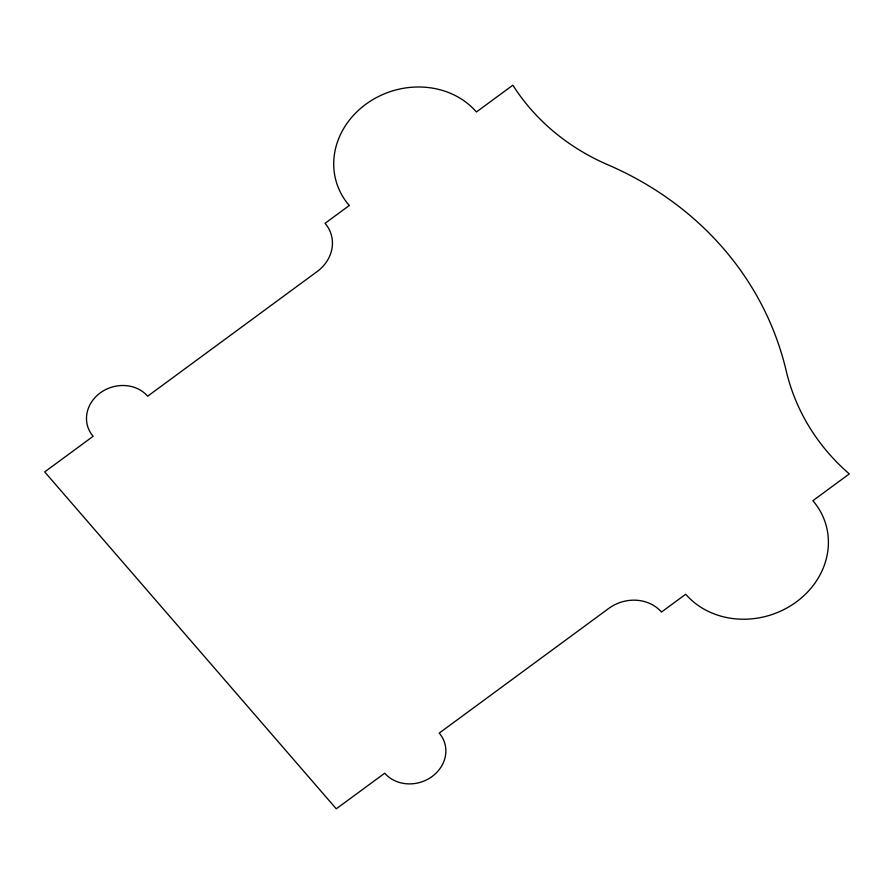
<?xml version="1.0" encoding="UTF-8"?>
<svg xmlns="http://www.w3.org/2000/svg" width="894" height="894" viewBox="0 0 894 894"><rect width="100%" height="100%" fill="white"/><g stroke="black" fill="none" stroke-linecap="round" stroke-linejoin="round"><path stroke-width="1.34" d="M349.263 205.508L325.047 223.321A38.084 33.715 -18.2 0 1 317.191 271.508L147.644 396.21A34.274 30.351 -18.2 0 0 100.206 392.924A34.274 30.351 -18.2 0 0 93.144 436.294L44.7 471.92L336.278 808.824L384.722 773.198A34.274 30.351 -18.2 0 0 432.148 776.473A34.274 30.351 -18.2 0 0 439.211 733.114L608.769 608.412A38.084 33.715 -18.2 0 1 661.471 612.055L685.698 594.242A79.979 70.805 -18.2 0 0 796.375 601.897A79.979 70.805 -18.2 0 0 812.858 500.707L849.3 473.909A243.727 215.8 -18.2 0 1 786.184 370.798A362.562 321.013 -18.2 0 0 607.909 164.809A243.727 215.8 -18.2 0 1 512.865 85.176L476.424 111.974A79.979 70.805 -18.2 0 0 365.747 104.319A79.979 70.805 -18.2 0 0 349.263 205.508"/></g></svg>
